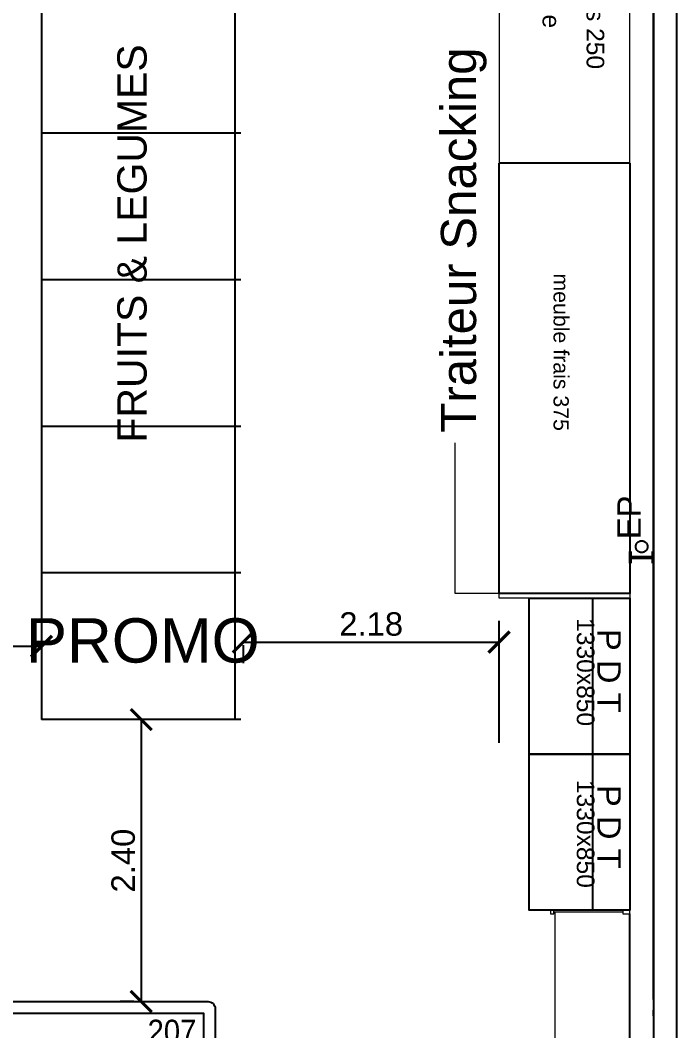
# Model space of a CAD drawing. Header units: millimetres. Extents: x 15590 to 15992, y 1055 to 1132.
# Drawn here: x 15864.9 to 15870.5, y 1075.63 to 1084.24 of the extents above; entities that cross this region are included whole.
import ezdxf
from ezdxf.enums import TextEntityAlignment as Align

# ---------------------------------------------------------------- set-up
doc = ezdxf.new("R2010")
doc.units = ezdxf.units.MM
doc.header["$MEASUREMENT"] = 0
doc.linetypes.add('Tirets', pattern=[0.004586, 0.002822, -0.001764])
doc.layers.get('0').update_dxf_attribs({"lineweight": 9})
for name, color, linetype in [('CAISSES', 7, 'Continuous'), ('DRAUF', 7, 'Continuous'), ('EP', 7, 'Continuous'), ('FAMILLES', 8, 'Continuous'), ('frais', 5, 'Continuous'), ('Gondoles.VETTI', 7, 'Continuous'), ('murs exterieurs.P', 7, 'Continuous'), ('murs interieurs.P', 7, 'Continuous'), ('structure', 7, 'Continuous')]:
    doc.layers.add(name, color=color, linetype=linetype)
doc.layers.add('DM cloison', color=7, linetype='Continuous', lineweight=9)
doc.styles.add('Arial', font='arial.ttf')
doc.styles.add('Arial Narrow', font='ARIALN.TTF', dxfattribs={"height": 0.3})
doc.styles.add('GENERATED_STYLE_2', font='')
doc.styles.get("Standard").update_dxf_attribs({"font": 'swiss.ttf', "height": 0.2})
doc.styles.get('GENERATED_STYLE_2').set_extended_font_data('Arial Occidental')
doc.dimstyles.get("Standard").update_dxf_attribs({"dimtxt": 0.2, "dimasz": 0.18, "dimexe": 0.18, "dimexo": 0.0625, "dimgap": 0.05, "dimtad": 1, "dimzin": 4, "dimdsep": 46, "dimtxsty": 'Standard', "dimblk": 'ARCHTICK', "dimcen": 0.09, "dimadec": 0, "dimazin": 0, "dimtfac": 1, "dimtofl": 0, "dimtmove": 0, "dimatfit": 3, "dimfxl": 1, "dimtolj": 1, "dimtzin": 0, "dimarcsym": 0})

# ---------------------------------------------------------------- blocks, each defined once
blk = doc.blocks.new('JOUE FRAIS')
at = {"layer": 'frais', "linetype": 'ByBlock', "lineweight": -2}
for p, q in [((-0.5575, 0.04), (0.5575, 0.04)), ((-0.5575, 0), (-0.5575, 0.04)), ((0.5575, 0), (-0.5575, 0)), ((0.5575, 0.04), (0.5575, 0))]:
    blk.add_line(p, q, dxfattribs=at)
blk = doc.blocks.new('FRAIS250')
at = {"layer": 'frais', "linetype": 'ByBlock', "lineweight": -2}
for p, q in [((-0.5575, 2.5), (-0.5575, 0)), ((0.5575, 2.5), (-0.5575, 2.5)), ((0.5575, 0), (0.5575, 2.5)), ((-0.5575, 0), (0.5575, 0)), ((-0.5575, 0), (0.5575, 0))]:
    blk.add_line(p, q, dxfattribs=at)
at = {"layer": 'frais', "linetype": 'ByBlock', "lineweight": -2, "oblique": -180, "text_generation_flag": 6}
for s, p in [('Joue gauche', (-0.1869, 2.3507)), ('meuble frais 250', (0.1886, 2.3507))]:
    blk.add_text(s, height=0.15, rotation=90, dxfattribs=at).set_placement(p)
blk = doc.blocks.new('*U65')
at = {"color": 5, "linetype": 'ByBlock', "lineweight": -2}
for p, q in [((0.04, 1.115), (3.71, 1.115)), ((0.04, 1.115), (0.04, 0)), ((3.71, 1.115), (3.71, 0)), ((3.71, 0), (0.04, 0))]:
    blk.add_line(p, q, dxfattribs=at)
blk.add_text('meuble frais 375', height=0.13, dxfattribs=at).set_placement((0.9805, 0.4641))
blk = doc.blocks.new('_ArchTick')
at = {"color": 0, "linetype": 'ByBlock', "const_width": 0.15}
blk.add_lwpolyline([(-0.5, -0.5), (0.5, 0.5)], dxfattribs=at)
blk = doc.blocks.new('*D352')
at = {"color": 0, "lineweight": -2, "transparency": 16777216}
for p, q in [((15868.9879, 1078.0827), (15868.9879, 1079.1223)), ((15866.8062, 1078.9423), (15868.9879, 1078.9423)), ((15866.8062, 1078.9164), (15866.8062, 1078.7623))]:
    blk.add_line(p, q, dxfattribs=at)
at = {"layer": 'DEFPOINTS', "color": 0, "transparency": 16777216}
for p in [(15866.8062, 1078.9789), (15868.9879, 1078.9423), (15868.9879, 1078.0202)]:
    blk.add_point(p, dxfattribs=at)
at = {"color": 0, "lineweight": -2, "transparency": 16777216, "xscale": 0.18, "yscale": 0.18, "zscale": 0.18, "rotation": 180}
blk.add_blockref('_ArchTick', (15866.8062, 1078.9423), dxfattribs=at)
at = {"color": 0, "lineweight": -2, "transparency": 16777216, "xscale": 0.18, "yscale": 0.18, "zscale": 0.18}
blk.add_blockref('_ArchTick', (15868.9879, 1078.9423), dxfattribs=at)
at = {"color": 0, "transparency": 16777216, "insert": (15867.8971, 1079.0951), "char_height": 0.2, "attachment_point": 5}
blk.add_mtext('\\A1;2.18', dxfattribs=at)
blk = doc.blocks.new('A$C366C29EA')
at = {"color": 3}
for p, q in [((-0.05, 0), (-0.05, 1.7)), ((1.2, 0.05), (1.2, 1.7)), ((-0.05, 0.05), (1.2, 0.05))]:
    blk.add_line(p, q, dxfattribs=at)
at = {"layer": 'DRAUF', "color": 3}
blk.add_line((1.2, 1.7), (-0.05, 1.7), dxfattribs=at)
blk = doc.blocks.new('A$C3D6040EA')
blk.add_lwpolyline([(0.06, 1.07), (2.01, 1.07, -0.414214), (2.07, 1.01), (2.07, 0.06, -0.414214), (2.01, 0), (0.06, 0, -0.414214), (0, 0.06), (0, 1.01, -0.414214)], format="xyb", close=True)
at = {"color": 5}
blk.add_lwpolyline([(0.1, 0.97), (1.97, 0.97), (1.97, 0.1), (0.1, 0.1)], close=True, dxfattribs=at)
at = {"color": 5, "width": 0.891}
for s, p in [('207', (1.702, 0.8156)), ('ROLLER', (0.6749, 0.2544))]:
    blk.add_text(s, height=0.2, dxfattribs=at).set_placement(p, align=Align.MIDDLE_CENTER)
blk = doc.blocks.new('*D389')
at = {"color": 0, "lineweight": -2, "transparency": 16777216}
for p, q in [((15865.8737, 1078.2811), (15865.7562, 1078.2811)), ((15865.9362, 1078.2811), (15865.9362, 1075.8774)), ((15865.8737, 1075.8774), (15865.7562, 1075.8774))]:
    blk.add_line(p, q, dxfattribs=at)
at = {"layer": 'DEFPOINTS', "color": 0, "transparency": 16777216}
for p in [(15865.9362, 1078.2811), (15865.9362, 1075.8774), (15865.9362, 1075.8774)]:
    blk.add_point(p, dxfattribs=at)
at = {"color": 0, "lineweight": -2, "transparency": 16777216, "xscale": 0.18, "yscale": 0.18, "zscale": 0.18}
for p, rotation in [((15865.9362, 1078.2811), 90), ((15865.9362, 1075.8774), 270)]:
    blk.add_blockref('_ArchTick', p, dxfattribs=dict(at, rotation=rotation))
at = {"color": 0, "transparency": 16777216, "insert": (15865.7834, 1077.0792), "char_height": 0.2, "attachment_point": 5, "rotation": 90}
blk.add_mtext('\\A1;2.40', dxfattribs=at)
blk = doc.blocks.new('*D398')
at = {"color": 0, "lineweight": -2, "transparency": 16777216}
for p, q in [((15862.9631, 1078.8108), (15862.9631, 1079.0861)), ((15862.9631, 1078.9061), (15865.0862, 1078.9061)), ((15865.0862, 1078.8436), (15865.0862, 1078.7261))]:
    blk.add_line(p, q, dxfattribs=at)
at = {"layer": 'DEFPOINTS', "color": 0, "transparency": 16777216}
for p in [(15865.0862, 1078.9061), (15865.0862, 1078.9061), (15862.9631, 1078.7483)]:
    blk.add_point(p, dxfattribs=at)
at = {"color": 0, "lineweight": -2, "transparency": 16777216, "xscale": 0.18, "yscale": 0.18, "zscale": 0.18, "rotation": 180}
blk.add_blockref('_ArchTick', (15862.9631, 1078.9061), dxfattribs=at)
at = {"color": 0, "lineweight": -2, "transparency": 16777216, "xscale": 0.18, "yscale": 0.18, "zscale": 0.18}
blk.add_blockref('_ArchTick', (15865.0862, 1078.9061), dxfattribs=at)
at = {"color": 0, "transparency": 16777216, "insert": (15864.0246, 1079.0561), "char_height": 0.2, "attachment_point": 5}
blk.add_mtext('\\A1;2.12', dxfattribs=at)
blk = doc.blocks.new('A$C6195')
at = {"color": 1}
for points in [[(0.04, 1.345), (0.03, 1.345), (0.03, 1.36), (0, 1.36), (0, 1.33), (0.03, 1.33), (0.03, 1.345), (0.04, 1.345)], [(0.0405, 0.015), (0.0405, 1.345)], [(0.6172, 1.345), (0.0407, 1.345)], [(0.04, 0.015), (0.03, 0.015), (0.03, 0.03), (0, 0.03), (0, 0), (0.03, 0), (0.03, 0.015), (0.04, 0.015)], [(0.0407, 0.015), (0.0307, 0.015), (0.0307, 0.03), (0.0007, 0.03), (0.0007, 0), (0.0307, 0), (0.0307, 0.015), (0.0407, 0.015)], [(0.6165, 0.015), (0.04, 0.015)], [(0.6172, 0.015), (0.0407, 0.015)]]:
    blk.add_lwpolyline(points, dxfattribs=at)
for points in [[(0.6172, 1.33), (0.6772, 1.33), (0.6772, 1.36), (0.6172, 1.36)], [(0.6165, 0), (0.6765, 0), (0.6765, 0.03), (0.6165, 0.03)], [(0.6172, 0), (0.6772, 0), (0.6772, 0.03), (0.6172, 0.03)]]:
    blk.add_lwpolyline(points, close=True, dxfattribs=at)
at = {"color": 1, "lineweight": 25}
blk.add_lwpolyline([(0.6765, 0.03), (0.6765, 1.33)], dxfattribs=at)
at = {"color": 1, "lineweight": 15, "width": 0.6}
blk.add_text('618FU', height=0.16, dxfattribs=at).set_placement((0.5668, 0.1351), align=Align.MIDDLE_RIGHT)
blk = doc.blocks.new('A$C25A4076D')
at = {"color": 82}
for p, q in [((0.32, 1.33), (0.32, 2.66)), ((0.32, 0), (0.32, 1.33))]:
    blk.add_line(p, q, dxfattribs=at)
for points in [[(0, 1.33), (0, 2.66), (0.86, 2.66), (0.86, 1.33)], [(0, 0), (0, 1.33), (0.86, 1.33), (0.86, 0)]]:
    blk.add_lwpolyline(points, close=True, dxfattribs=at)
at = {"color": 82, "char_height": 0.09, "width": 1.115, "attachment_point": 2, "rotation": 90}
for s, insert in [(' {\\H1.6667x;\\C7;1330x850\\H0.66666x;\\C82; }', (0.3022, 1.9908)), (' {\\H2.2222x;\\C256;P D T\\H0.5x;\\C82; }', (0.0777, 1.9299)), (' {\\H1.6667x;\\C7;1330x850\\H0.66666x;\\C82; }', (0.3022, 0.6117)), (' {\\H2.2222x;\\C256;P D T\\H0.5x;\\C82; }', (0.0777, 0.5999))]:
    blk.add_mtext(s, dxfattribs=dict(at, insert=insert))

msp = doc.modelspace()

# ---------------------------------------------------------------- linework, layer by layer
for p, q in [((15868.6133, 1079.3552), (15868.6133, 1080.6403)), ((15868.9879, 1079.3552), (15868.6133, 1079.3552))]:
    msp.add_line(p, q)
at = {"layer": 'EP', "linetype": 'Tirets', "ltscale": 1000}
msp.add_circle((15870.2029, 1079.7553), 0.05, dxfattribs=at)
at = {"layer": 'Gondoles.VETTI', "linetype": 'Continuous', "ltscale": 1000}
for p, q in [((15870.3029, 1103.4945), (15870.3029, 1076.8945)), ((15870.3029, 1076.8945), (15870.3029, 1103.4945)), ((15870.3029, 1076.8945), (15870.3029, 1075.8945)), ((15870.3029, 1075.8945), (15870.3029, 1076.8945))]:
    msp.add_line(p, q, dxfattribs=at)
at = {"layer": 'murs exterieurs.P', "linetype": 'Continuous', "ltscale": 1000, "flags": 128}
for points in [[(15870.3029, 1096.5018), (15870.3029, 1070.7037)], [(15870.5029, 1070.7037), (15870.5029, 1096.5018)]]:
    msp.add_lwpolyline(points, dxfattribs=at)
at = {"layer": 'murs interieurs.P', "linetype": 'Continuous', "ltscale": 1000, "flags": 128}
msp.add_lwpolyline([(15870.3029, 1075.7548), (15870.3029, 1075.8048)], dxfattribs=at)
at = {"layer": 'structure', "color": 160, "linetype": 'Continuous', "lineweight": 35, "ltscale": 1000}
for p, q in [((15870.1114, 1079.7138), (15870.1029, 1079.7138)), ((15870.1029, 1079.7138), (15870.1029, 1079.6138)), ((15870.1114, 1079.6722), (15870.1114, 1079.7138)), ((15870.3029, 1079.7138), (15870.2944, 1079.7138)), ((15870.2944, 1079.7138), (15870.2944, 1079.6722)), ((15870.3029, 1079.6138), (15870.3029, 1079.7138)), ((15870.1029, 1079.6138), (15870.1114, 1079.6138)), ((15870.1114, 1079.6138), (15870.1114, 1079.6554)), ((15870.2888, 1079.6666), (15870.117, 1079.6666)), ((15870.117, 1079.661), (15870.2888, 1079.661)), ((15870.2944, 1079.6554), (15870.2944, 1079.6138)), ((15870.2944, 1079.6138), (15870.3029, 1079.6138))]:
    msp.add_line(p, q, dxfattribs=at)
for centre, start, end in [((15870.117, 1079.6722), 180, 270), ((15870.117, 1079.6554), 90, 180), ((15870.2888, 1079.6722), 270, 0), ((15870.2888, 1079.6554), 0, 90)]:
    msp.add_arc(centre, 0.0056, start, end, dxfattribs=at)

# ---------------------------------------------------------------- block references
msp.add_blockref('A$C6195', (15869.4257, 1075.2952))
at = {"layer": 'CAISSES', "rotation": 180}
msp.add_blockref('A$C25A4076D', (15870.1029, 1079.3152), dxfattribs=at)
at = {"layer": 'DM cloison'}
for name, p in [('FRAIS250', (15869.5454, 1083.0252)), ('JOUE FRAIS', (15869.5454, 1079.3152))]:
    msp.add_blockref(name, p, dxfattribs=at)
at = {"layer": 'DRAUF', "color": 3, "rotation": 90}
for p in [(15866.7862, 1083.3311), (15866.7862, 1082.0811), (15866.7862, 1080.8311), (15866.7862, 1079.5811), (15866.7862, 1078.3311)]:
    msp.add_blockref('A$C366C29EA', p, dxfattribs=at)
at = {"layer": 'frais', "rotation": 269.9999999999999}
msp.add_blockref('*U65', (15868.9879, 1083.0652), dxfattribs=at)
at = {"layer": 'frais', "xscale": 1.0007599999999, "yscale": 1.0007599999999, "zscale": 1.0007599999999}
msp.add_blockref('A$C3D6040EA', (15864.4951, 1074.8066), dxfattribs=at)

# ---------------------------------------------------------------- texts
at = {"insert": (15865.7326, 1082.3405), "char_height": 0.25, "width": 186.593401, "attachment_point": 2, "rotation": 90, "style": 'Arial Narrow'}
msp.add_mtext('{\\fArial|b0|i0|c0|p34;\\C3;FRUITS & LEGUMES}', dxfattribs=at)
at = {"insert": (15865.9495, 1079.1451), "char_height": 0.378114, "width": 11.069711, "attachment_point": 2, "style": 'Arial Narrow'}
msp.add_mtext('{\\fArial|b0|i0|c0|p34;\\C1;PROMO }', dxfattribs=at)
at = {"layer": 'EP', "linetype": 'Continuous', "insert": (15870.096, 1080.0054), "char_height": 0.2, "attachment_point": 5, "rotation": 90, "style": 'GENERATED_STYLE_2'}
msp.add_mtext('{EP}', dxfattribs=at)
at = {"layer": 'FAMILLES', "color": 0, "insert": (15868.4917, 1080.7271), "char_height": 0.3, "width": 7.361437, "attachment_point": 1, "rotation": 90, "style": 'Arial'}
msp.add_mtext('{\\C5;Traiteur Snacking}', dxfattribs=at)

# ---------------------------------------------------------------- dimensions: what is measured, and where the dimension line sits
for base, p1, p2, picture, middle in [((15865.0862, 1078.9061), (15862.9631, 1078.7483), (15865.0862, 1078.9061), '*D398', (15864.0246, 1079.0561)), ((15868.9879, 1078.9423), (15866.8062, 1078.9789), (15868.9879, 1078.0202), '*D352', (15867.8971, 1079.0951))]:
    dim = msp.add_linear_dim(base=base, p1=p1, p2=p2, dimstyle='Standard')
    dim.commit()
    dim.dimension.update_dxf_attribs({"geometry": picture, "text_midpoint": middle})
dim = msp.add_linear_dim(base=(15865.9362, 1075.8774), p1=(15865.9362, 1078.2811), p2=(15865.9362, 1075.8774), angle=90, dimstyle='Standard')
dim.commit()
dim.dimension.update_dxf_attribs({"geometry": '*D389', "text_midpoint": (15865.7834, 1077.0792)})

doc.saveas('drawing.dxf')
